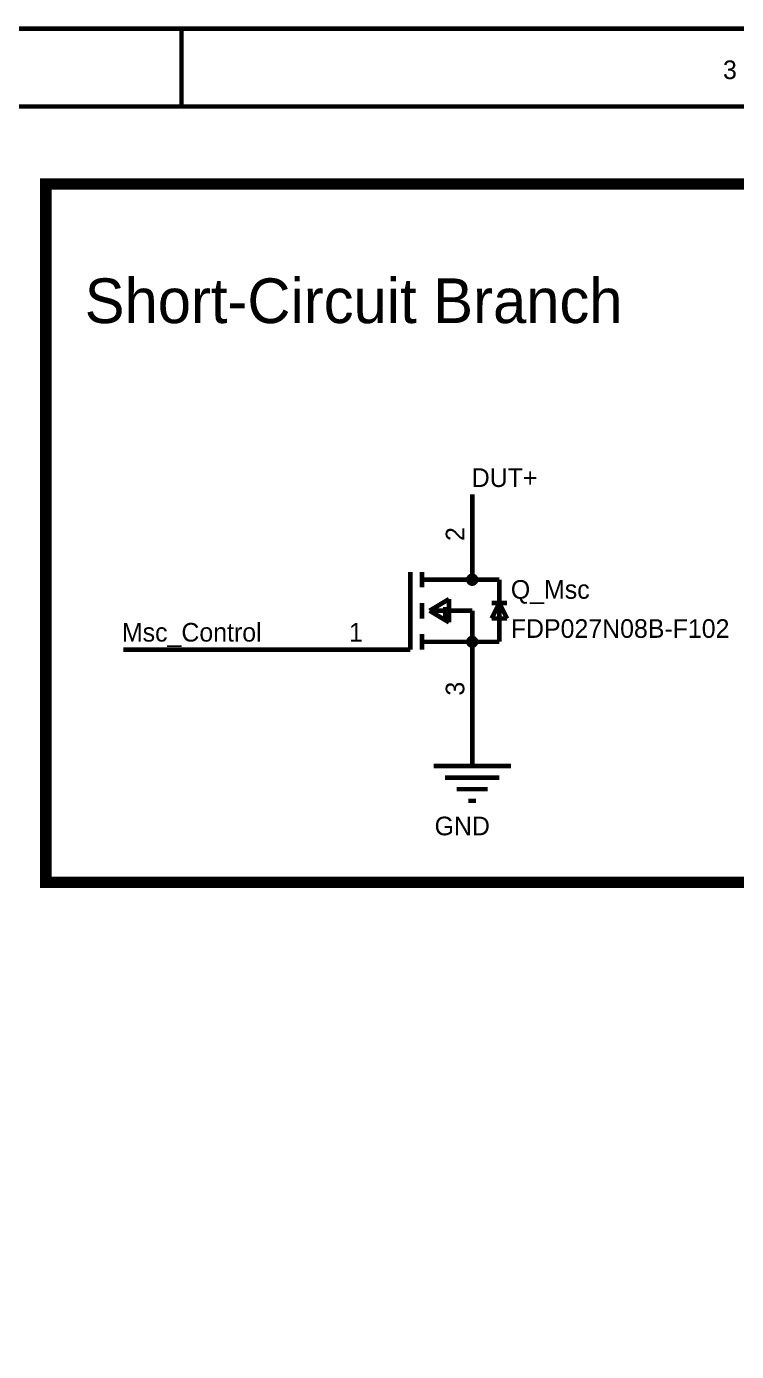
# Model space of a CAD drawing. Header units: inches. Extents: x -11.7 to 11.5, y 0 to 7.6.
# Drawn here: x 5.35 to 7.182, y 4.191 to 7.606 of the extents above; entities that cross this region are included whole.
import ezdxf

# ---------------------------------------------------------------- set-up
doc = ezdxf.new("R2010")
doc.units = ezdxf.units.IN
doc.header["$MEASUREMENT"] = 0
doc.layers.add('Sheet', color=255, linetype='Continuous')

msp = doc.modelspace()

# ---------------------------------------------------------------- linework, layer by layer
at = {"layer": 'Sheet'}
for points in [[(0.0018, 7.6, 0.0118, 0.0118, 0), (11.4988, 7.6, 0.0118, 0.0118, 0), (11.4988, 0, 0.0118, 0.0118, 0), (0.0018, 0, 0.0118, 0.0118, 0), (0.0018, 7.6, 0.0118, 0.0118, 0)], [(0.0018, 7.6, 0.0039, 0.0039, 0), (0.0018, 0, 0.0039, 0.0039, 0), (11.4988, 0, 0.0039, 0.0039, 0), (11.4988, 7.6, 0.0039, 0.0039, 0), (0.0018, 7.6, 0.0039, 0.0039, 0), (0.0018, 7.6, 0.0039, 0.0039, 0)], [(0.2016, 7.3996, 0.0118, 0.0118, 0), (11.299, 7.3996, 0.0118, 0.0118, 0), (11.299, 0.1998, 0.0118, 0.0118, 0), (0.2016, 0.1998, 0.0118, 0.0118, 0), (0.2016, 7.3996, 0.0118, 0.0118, 0)], [(0.2016, 7.3996, 0.0039, 0.0039, 0), (0.2016, 0.1998, 0.0039, 0.0039, 0), (11.299, 0.1998, 0.0039, 0.0039, 0), (11.299, 7.3996, 0.0039, 0.0039, 0), (0.2016, 7.3996, 0.0039, 0.0039, 0), (0.2016, 7.3996, 0.0039, 0.0039, 0)], [(5.4002, 7.1997, 0.0295, 0.0295, 0), (7.5997, 7.1997, 0.0295, 0.0295, 0), (7.5997, 5.3999, 0.0295, 0.0295, 0), (5.4002, 5.3999, 0.0295, 0.0295, 0), (5.4002, 7.1997, 0.0295, 0.0295, 0)]]:
    msp.add_lwpolyline(points, format="xyseb", close=True, dxfattribs=at)
for points in [[(5.75, 7.6, 0.0118, 0.0118, 0), (5.75, 7.3999, 0.0118, 0.0118, 0)], [(6.4999, 6.1999, 0.0118, 0.0118, 0), (6.4999, 6.3997, 0.0118, 0.0118, 0)], [(6.3401, 5.9998, 0.0118, 0.0118, 0), (6.3401, 6.1999, 0.0118, 0.0118, 0)], [(6.3701, 6.16, 0.0118, 0.0118, 0), (6.3701, 6.1999, 0.0118, 0.0118, 0)], [(6.3701, 6.1798, 0.0118, 0.0118, 0), (6.4999, 6.1798, 0.0118, 0.0118, 0)], [(6.49, 6.1798, 0.0118, 0.0118, 0), (6.49, 6.1804, 0.0118, 0.0118, 0), (6.49, 6.181, 0.0118, 0.0118, 0), (6.49, 6.1813, 0.0118, 0.0118, 0), (6.4903, 6.1819, 0.0118, 0.0118, 0), (6.4903, 6.1825, 0.0118, 0.0118, 0), (6.4906, 6.1828, 0.0118, 0.0118, 0), (6.4906, 6.1834, 0.0118, 0.0118, 0), (6.4909, 6.1837, 0.0118, 0.0118, 0), (6.4909, 6.1843, 0.0118, 0.0118, 0), (6.4912, 6.1846, 0.0118, 0.0118, 0), (6.4915, 6.1852, 0.0118, 0.0118, 0), (6.4918, 6.1855, 0.0118, 0.0118, 0), (6.4921, 6.1858, 0.0118, 0.0118, 0), (6.4924, 6.1864, 0.0118, 0.0118, 0), (6.4927, 6.1867, 0.0118, 0.0118, 0), (6.493, 6.187, 0.0118, 0.0118, 0), (6.4933, 6.1873, 0.0118, 0.0118, 0), (6.4936, 6.1876, 0.0118, 0.0118, 0), (6.4939, 6.1879, 0.0118, 0.0118, 0), (6.4945, 6.1882, 0.0118, 0.0118, 0), (6.4948, 6.1885, 0.0118, 0.0118, 0), (6.4951, 6.1888, 0.0118, 0.0118, 0), (6.4957, 6.1891, 0.0118, 0.0118, 0), (6.496, 6.1891, 0.0118, 0.0118, 0), (6.4966, 6.1894, 0.0118, 0.0118, 0), (6.4969, 6.1894, 0.0118, 0.0118, 0), (6.4975, 6.1897, 0.0118, 0.0118, 0), (6.4978, 6.1897, 0.0118, 0.0118, 0), (6.4984, 6.19, 0.0118, 0.0118, 0), (6.499, 6.19, 0.0118, 0.0118, 0), (6.4993, 6.19, 0.0118, 0.0118, 0), (6.4999, 6.19, 0.0118, 0.0118, 0)], [(6.4999, 6.1699, 0.0118, 0.0118, 0), (6.4993, 6.1699, 0.0118, 0.0118, 0), (6.499, 6.1699, 0.0118, 0.0118, 0), (6.4984, 6.1699, 0.0118, 0.0118, 0), (6.4978, 6.1702, 0.0118, 0.0118, 0), (6.4975, 6.1702, 0.0118, 0.0118, 0), (6.4969, 6.1705, 0.0118, 0.0118, 0), (6.4966, 6.1705, 0.0118, 0.0118, 0), (6.496, 6.1708, 0.0118, 0.0118, 0), (6.4957, 6.1708, 0.0118, 0.0118, 0), (6.4951, 6.1711, 0.0118, 0.0118, 0), (6.4948, 6.1714, 0.0118, 0.0118, 0), (6.4945, 6.1717, 0.0118, 0.0118, 0), (6.4939, 6.172, 0.0118, 0.0118, 0), (6.4936, 6.1723, 0.0118, 0.0118, 0), (6.4933, 6.1726, 0.0118, 0.0118, 0), (6.493, 6.1729, 0.0118, 0.0118, 0), (6.4927, 6.1732, 0.0118, 0.0118, 0), (6.4924, 6.1735, 0.0118, 0.0118, 0), (6.4921, 6.1738, 0.0118, 0.0118, 0), (6.4918, 6.1744, 0.0118, 0.0118, 0), (6.4915, 6.1747, 0.0118, 0.0118, 0), (6.4912, 6.175, 0.0118, 0.0118, 0), (6.4909, 6.1756, 0.0118, 0.0118, 0), (6.4909, 6.1759, 0.0118, 0.0118, 0), (6.4906, 6.1765, 0.0118, 0.0118, 0), (6.4906, 6.1768, 0.0118, 0.0118, 0), (6.4903, 6.1774, 0.0118, 0.0118, 0), (6.4903, 6.1777, 0.0118, 0.0118, 0), (6.49, 6.1783, 0.0118, 0.0118, 0), (6.49, 6.1789, 0.0118, 0.0118, 0), (6.49, 6.1792, 0.0118, 0.0118, 0), (6.49, 6.1798, 0.0118, 0.0118, 0)], [(6.49, 6.1798, 0.0118, 0.0118, 0), (6.49, 6.1798, 0.0118, 0.0118, 0)], [(6.4999, 6.1798, 0.0118, 0.0118, 0), (6.4999, 6.1999, 0.0118, 0.0118, 0)], [(6.4999, 6.19, 0.0118, 0.0118, 0), (6.4999, 6.19, 0.0118, 0.0118, 0)], [(6.4999, 6.19, 0.0118, 0.0118, 0), (6.5005, 6.19, 0.0118, 0.0118, 0), (6.5008, 6.19, 0.0118, 0.0118, 0), (6.5014, 6.19, 0.0118, 0.0118, 0), (6.502, 6.1897, 0.0118, 0.0118, 0), (6.5023, 6.1897, 0.0118, 0.0118, 0), (6.5029, 6.1894, 0.0118, 0.0118, 0), (6.5032, 6.1894, 0.0118, 0.0118, 0), (6.5038, 6.1891, 0.0118, 0.0118, 0), (6.5041, 6.1891, 0.0118, 0.0118, 0), (6.5047, 6.1888, 0.0118, 0.0118, 0), (6.505, 6.1885, 0.0118, 0.0118, 0), (6.5053, 6.1882, 0.0118, 0.0118, 0), (6.5059, 6.1879, 0.0118, 0.0118, 0), (6.5062, 6.1876, 0.0118, 0.0118, 0), (6.5065, 6.1873, 0.0118, 0.0118, 0), (6.5068, 6.187, 0.0118, 0.0118, 0), (6.5071, 6.1867, 0.0118, 0.0118, 0), (6.5074, 6.1864, 0.0118, 0.0118, 0), (6.5077, 6.1858, 0.0118, 0.0118, 0), (6.508, 6.1855, 0.0118, 0.0118, 0), (6.5083, 6.1852, 0.0118, 0.0118, 0), (6.5086, 6.1846, 0.0118, 0.0118, 0), (6.5089, 6.1843, 0.0118, 0.0118, 0), (6.5089, 6.1837, 0.0118, 0.0118, 0), (6.5092, 6.1834, 0.0118, 0.0118, 0), (6.5092, 6.1828, 0.0118, 0.0118, 0), (6.5095, 6.1825, 0.0118, 0.0118, 0), (6.5095, 6.1819, 0.0118, 0.0118, 0), (6.5098, 6.1813, 0.0118, 0.0118, 0), (6.5098, 6.181, 0.0118, 0.0118, 0), (6.5098, 6.1804, 0.0118, 0.0118, 0), (6.5098, 6.1798, 0.0118, 0.0118, 0)], [(6.5698, 6.1798, 0.0118, 0.0118, 0), (6.4999, 6.1798, 0.0118, 0.0118, 0)], [(6.5098, 6.1798, 0.0118, 0.0118, 0), (6.5098, 6.1792, 0.0118, 0.0118, 0), (6.5098, 6.1789, 0.0118, 0.0118, 0), (6.5098, 6.1783, 0.0118, 0.0118, 0), (6.5095, 6.1777, 0.0118, 0.0118, 0), (6.5095, 6.1774, 0.0118, 0.0118, 0), (6.5092, 6.1768, 0.0118, 0.0118, 0), (6.5092, 6.1765, 0.0118, 0.0118, 0), (6.5089, 6.1759, 0.0118, 0.0118, 0), (6.5089, 6.1756, 0.0118, 0.0118, 0), (6.5086, 6.175, 0.0118, 0.0118, 0), (6.5083, 6.1747, 0.0118, 0.0118, 0), (6.508, 6.1744, 0.0118, 0.0118, 0), (6.5077, 6.1738, 0.0118, 0.0118, 0), (6.5074, 6.1735, 0.0118, 0.0118, 0), (6.5071, 6.1732, 0.0118, 0.0118, 0), (6.5068, 6.1729, 0.0118, 0.0118, 0), (6.5065, 6.1726, 0.0118, 0.0118, 0), (6.5062, 6.1723, 0.0118, 0.0118, 0), (6.5059, 6.172, 0.0118, 0.0118, 0), (6.5053, 6.1717, 0.0118, 0.0118, 0), (6.505, 6.1714, 0.0118, 0.0118, 0), (6.5047, 6.1711, 0.0118, 0.0118, 0), (6.5041, 6.1708, 0.0118, 0.0118, 0), (6.5038, 6.1708, 0.0118, 0.0118, 0), (6.5032, 6.1705, 0.0118, 0.0118, 0), (6.5029, 6.1705, 0.0118, 0.0118, 0), (6.5023, 6.1702, 0.0118, 0.0118, 0), (6.502, 6.1702, 0.0118, 0.0118, 0), (6.5014, 6.1699, 0.0118, 0.0118, 0), (6.5008, 6.1699, 0.0118, 0.0118, 0), (6.5005, 6.1699, 0.0118, 0.0118, 0), (6.4999, 6.1699, 0.0118, 0.0118, 0)], [(6.5098, 6.1798, 0.0118, 0.0118, 0), (6.5098, 6.1798, 0.0118, 0.0118, 0), (6.5098, 6.1798, 0.0118, 0.0118, 0), (6.5098, 6.1798, 0.0118, 0.0118, 0), (6.5098, 6.1798, 0.0118, 0.0118, 0), (6.5098, 6.1798, 0.0118, 0.0118, 0), (6.5098, 6.1798, 0.0118, 0.0118, 0), (6.5098, 6.1798, 0.0118, 0.0118, 0), (6.5098, 6.1798, 0.0118, 0.0118, 0), (6.5098, 6.1798, 0.0118, 0.0118, 0), (6.5098, 6.1798, 0.0118, 0.0118, 0), (6.5098, 6.1798, 0.0118, 0.0118, 0), (6.5098, 6.1798, 0.0118, 0.0118, 0), (6.5098, 6.1798, 0.0118, 0.0118, 0), (6.5098, 6.1798, 0.0118, 0.0118, 0), (6.5098, 6.1798, 0.0118, 0.0118, 0), (6.5098, 6.1798, 0.0118, 0.0118, 0), (6.5098, 6.1798, 0.0118, 0.0118, 0), (6.5098, 6.1798, 0.0118, 0.0118, 0), (6.5098, 6.1798, 0.0118, 0.0118, 0), (6.5098, 6.1798, 0.0118, 0.0118, 0), (6.5098, 6.1798, 0.0118, 0.0118, 0), (6.5098, 6.1798, 0.0118, 0.0118, 0), (6.5098, 6.1798, 0.0118, 0.0118, 0), (6.5098, 6.1798, 0.0118, 0.0118, 0), (6.5098, 6.1798, 0.0118, 0.0118, 0), (6.5098, 6.1798, 0.0118, 0.0118, 0), (6.5098, 6.1798, 0.0118, 0.0118, 0), (6.5098, 6.1798, 0.0118, 0.0118, 0), (6.5098, 6.1798, 0.0118, 0.0118, 0), (6.5098, 6.1798, 0.0118, 0.0118, 0), (6.5098, 6.1798, 0.0118, 0.0118, 0), (6.5098, 6.1798, 0.0118, 0.0118, 0)], [(6.5098, 6.1798, 0.0118, 0.0118, 0), (6.5098, 6.1798, 0.0118, 0.0118, 0)], [(6.5698, 6.0199, 0.0118, 0.0118, 0), (6.5698, 6.1798, 0.0118, 0.0118, 0)], [(6.3701, 6.1198, 0.0118, 0.0118, 0), (6.3701, 6.0799, 0.0118, 0.0118, 0)], [(6.3899, 6.1, 0.0118, 0.0118, 0), (6.44, 6.13, 0.0118, 0.0118, 0)], [(6.4301, 6.1099, 0.0118, 0.0118, 0), (6.4301, 6.0799, 0.0118, 0.0118, 0)], [(6.44, 6.13, 0.0118, 0.0118, 0), (6.44, 6.07, 0.0118, 0.0118, 0)], [(6.5698, 6.1198, 0.0118, 0.0118, 0), (6.55, 6.0799, 0.0118, 0.0118, 0)], [(6.5698, 6.1198, 0.0118, 0.0118, 0), (6.55, 6.1198, 0.0118, 0.0118, 0)], [(6.5899, 6.0799, 0.0118, 0.0118, 0), (6.5698, 6.1198, 0.0118, 0.0118, 0)], [(6.5698, 6.1198, 0.0118, 0.0118, 0), (6.5899, 6.1198, 0.0118, 0.0118, 0)], [(6.3899, 6.1, 0.0118, 0.0118, 0), (6.44, 6.07, 0.0118, 0.0118, 0)], [(6.4001, 6.1, 0.0118, 0.0118, 0), (6.4999, 6.1, 0.0118, 0.0118, 0)], [(6.4999, 6.1, 0.0118, 0.0118, 0), (6.4999, 5.9998, 0.0118, 0.0118, 0)], [(6.55, 6.0799, 0.0118, 0.0118, 0), (6.5899, 6.0799, 0.0118, 0.0118, 0)], [(6.3701, 6.04, 0.0118, 0.0118, 0), (6.3701, 5.9998, 0.0118, 0.0118, 0)], [(6.3701, 6.0199, 0.0118, 0.0118, 0), (6.4999, 6.0199, 0.0118, 0.0118, 0)], [(6.49, 6.0199, 0.0118, 0.0118, 0), (6.49, 6.0205, 0.0118, 0.0118, 0), (6.49, 6.0208, 0.0118, 0.0118, 0), (6.49, 6.0214, 0.0118, 0.0118, 0), (6.4903, 6.022, 0.0118, 0.0118, 0), (6.4903, 6.0223, 0.0118, 0.0118, 0), (6.4906, 6.0229, 0.0118, 0.0118, 0), (6.4906, 6.0232, 0.0118, 0.0118, 0), (6.4909, 6.0238, 0.0118, 0.0118, 0), (6.4909, 6.0241, 0.0118, 0.0118, 0), (6.4912, 6.0247, 0.0118, 0.0118, 0), (6.4915, 6.025, 0.0118, 0.0118, 0), (6.4918, 6.0253, 0.0118, 0.0118, 0), (6.4921, 6.0259, 0.0118, 0.0118, 0), (6.4924, 6.0262, 0.0118, 0.0118, 0), (6.4927, 6.0265, 0.0118, 0.0118, 0), (6.493, 6.0268, 0.0118, 0.0118, 0), (6.4933, 6.0271, 0.0118, 0.0118, 0), (6.4936, 6.0274, 0.0118, 0.0118, 0), (6.4939, 6.0277, 0.0118, 0.0118, 0), (6.4945, 6.028, 0.0118, 0.0118, 0), (6.4948, 6.0283, 0.0118, 0.0118, 0), (6.4951, 6.0286, 0.0118, 0.0118, 0), (6.4957, 6.0289, 0.0118, 0.0118, 0), (6.496, 6.0289, 0.0118, 0.0118, 0), (6.4966, 6.0292, 0.0118, 0.0118, 0), (6.4969, 6.0292, 0.0118, 0.0118, 0), (6.4975, 6.0295, 0.0118, 0.0118, 0), (6.4978, 6.0295, 0.0118, 0.0118, 0), (6.4984, 6.0298, 0.0118, 0.0118, 0), (6.499, 6.0298, 0.0118, 0.0118, 0), (6.4993, 6.0298, 0.0118, 0.0118, 0), (6.4999, 6.0298, 0.0118, 0.0118, 0)], [(6.4999, 6.01, 0.0118, 0.0118, 0), (6.4993, 6.01, 0.0118, 0.0118, 0), (6.499, 6.01, 0.0118, 0.0118, 0), (6.4984, 6.01, 0.0118, 0.0118, 0), (6.4978, 6.0103, 0.0118, 0.0118, 0), (6.4975, 6.0103, 0.0118, 0.0118, 0), (6.4969, 6.0106, 0.0118, 0.0118, 0), (6.4966, 6.0106, 0.0118, 0.0118, 0), (6.496, 6.0109, 0.0118, 0.0118, 0), (6.4957, 6.0109, 0.0118, 0.0118, 0), (6.4951, 6.0112, 0.0118, 0.0118, 0), (6.4948, 6.0115, 0.0118, 0.0118, 0), (6.4945, 6.0118, 0.0118, 0.0118, 0), (6.4939, 6.0121, 0.0118, 0.0118, 0), (6.4936, 6.0124, 0.0118, 0.0118, 0), (6.4933, 6.0127, 0.0118, 0.0118, 0), (6.493, 6.013, 0.0118, 0.0118, 0), (6.4927, 6.0133, 0.0118, 0.0118, 0), (6.4924, 6.0136, 0.0118, 0.0118, 0), (6.4921, 6.0139, 0.0118, 0.0118, 0), (6.4918, 6.0145, 0.0118, 0.0118, 0), (6.4915, 6.0148, 0.0118, 0.0118, 0), (6.4912, 6.0151, 0.0118, 0.0118, 0), (6.4909, 6.0157, 0.0118, 0.0118, 0), (6.4909, 6.016, 0.0118, 0.0118, 0), (6.4906, 6.0166, 0.0118, 0.0118, 0), (6.4906, 6.0169, 0.0118, 0.0118, 0), (6.4903, 6.0175, 0.0118, 0.0118, 0), (6.4903, 6.0178, 0.0118, 0.0118, 0), (6.49, 6.0184, 0.0118, 0.0118, 0), (6.49, 6.019, 0.0118, 0.0118, 0), (6.49, 6.0193, 0.0118, 0.0118, 0), (6.49, 6.0199, 0.0118, 0.0118, 0)], [(6.49, 6.0199, 0.0118, 0.0118, 0), (6.49, 6.0199, 0.0118, 0.0118, 0)], [(6.4999, 6.0298, 0.0118, 0.0118, 0), (6.4999, 6.0298, 0.0118, 0.0118, 0)], [(6.4999, 6.0298, 0.0118, 0.0118, 0), (6.5005, 6.0298, 0.0118, 0.0118, 0), (6.5008, 6.0298, 0.0118, 0.0118, 0), (6.5014, 6.0298, 0.0118, 0.0118, 0), (6.502, 6.0295, 0.0118, 0.0118, 0), (6.5023, 6.0295, 0.0118, 0.0118, 0), (6.5029, 6.0292, 0.0118, 0.0118, 0), (6.5032, 6.0292, 0.0118, 0.0118, 0), (6.5038, 6.0289, 0.0118, 0.0118, 0), (6.5041, 6.0289, 0.0118, 0.0118, 0), (6.5047, 6.0286, 0.0118, 0.0118, 0), (6.505, 6.0283, 0.0118, 0.0118, 0), (6.5053, 6.028, 0.0118, 0.0118, 0), (6.5059, 6.0277, 0.0118, 0.0118, 0), (6.5062, 6.0274, 0.0118, 0.0118, 0), (6.5065, 6.0271, 0.0118, 0.0118, 0), (6.5068, 6.0268, 0.0118, 0.0118, 0), (6.5071, 6.0265, 0.0118, 0.0118, 0), (6.5074, 6.0262, 0.0118, 0.0118, 0), (6.5077, 6.0259, 0.0118, 0.0118, 0), (6.508, 6.0253, 0.0118, 0.0118, 0), (6.5083, 6.025, 0.0118, 0.0118, 0), (6.5086, 6.0247, 0.0118, 0.0118, 0), (6.5089, 6.0241, 0.0118, 0.0118, 0), (6.5089, 6.0238, 0.0118, 0.0118, 0), (6.5092, 6.0232, 0.0118, 0.0118, 0), (6.5092, 6.0229, 0.0118, 0.0118, 0), (6.5095, 6.0223, 0.0118, 0.0118, 0), (6.5095, 6.022, 0.0118, 0.0118, 0), (6.5098, 6.0214, 0.0118, 0.0118, 0), (6.5098, 6.0208, 0.0118, 0.0118, 0), (6.5098, 6.0205, 0.0118, 0.0118, 0), (6.5098, 6.0199, 0.0118, 0.0118, 0)], [(6.4999, 6.0199, 0.0118, 0.0118, 0), (6.5698, 6.0199, 0.0118, 0.0118, 0)], [(6.5098, 6.0199, 0.0118, 0.0118, 0), (6.5098, 6.0193, 0.0118, 0.0118, 0), (6.5098, 6.019, 0.0118, 0.0118, 0), (6.5098, 6.0184, 0.0118, 0.0118, 0), (6.5095, 6.0178, 0.0118, 0.0118, 0), (6.5095, 6.0175, 0.0118, 0.0118, 0), (6.5092, 6.0169, 0.0118, 0.0118, 0), (6.5092, 6.0166, 0.0118, 0.0118, 0), (6.5089, 6.016, 0.0118, 0.0118, 0), (6.5089, 6.0157, 0.0118, 0.0118, 0), (6.5086, 6.0151, 0.0118, 0.0118, 0), (6.5083, 6.0148, 0.0118, 0.0118, 0), (6.508, 6.0145, 0.0118, 0.0118, 0), (6.5077, 6.0139, 0.0118, 0.0118, 0), (6.5074, 6.0136, 0.0118, 0.0118, 0), (6.5071, 6.0133, 0.0118, 0.0118, 0), (6.5068, 6.013, 0.0118, 0.0118, 0), (6.5065, 6.0127, 0.0118, 0.0118, 0), (6.5062, 6.0124, 0.0118, 0.0118, 0), (6.5059, 6.0121, 0.0118, 0.0118, 0), (6.5053, 6.0118, 0.0118, 0.0118, 0), (6.505, 6.0115, 0.0118, 0.0118, 0), (6.5047, 6.0112, 0.0118, 0.0118, 0), (6.5041, 6.0109, 0.0118, 0.0118, 0), (6.5038, 6.0109, 0.0118, 0.0118, 0), (6.5032, 6.0106, 0.0118, 0.0118, 0), (6.5029, 6.0106, 0.0118, 0.0118, 0), (6.5023, 6.0103, 0.0118, 0.0118, 0), (6.502, 6.0103, 0.0118, 0.0118, 0), (6.5014, 6.01, 0.0118, 0.0118, 0), (6.5008, 6.01, 0.0118, 0.0118, 0), (6.5005, 6.01, 0.0118, 0.0118, 0), (6.4999, 6.01, 0.0118, 0.0118, 0)], [(6.5098, 6.0199, 0.0118, 0.0118, 0), (6.5098, 6.0199, 0.0118, 0.0118, 0), (6.5098, 6.0199, 0.0118, 0.0118, 0), (6.5098, 6.0199, 0.0118, 0.0118, 0), (6.5098, 6.0199, 0.0118, 0.0118, 0), (6.5098, 6.0199, 0.0118, 0.0118, 0), (6.5098, 6.0199, 0.0118, 0.0118, 0), (6.5098, 6.0199, 0.0118, 0.0118, 0), (6.5098, 6.0199, 0.0118, 0.0118, 0), (6.5098, 6.0199, 0.0118, 0.0118, 0), (6.5098, 6.0199, 0.0118, 0.0118, 0), (6.5098, 6.0199, 0.0118, 0.0118, 0), (6.5098, 6.0199, 0.0118, 0.0118, 0), (6.5098, 6.0199, 0.0118, 0.0118, 0), (6.5098, 6.0199, 0.0118, 0.0118, 0), (6.5098, 6.0199, 0.0118, 0.0118, 0), (6.5098, 6.0199, 0.0118, 0.0118, 0), (6.5098, 6.0199, 0.0118, 0.0118, 0), (6.5098, 6.0199, 0.0118, 0.0118, 0), (6.5098, 6.0199, 0.0118, 0.0118, 0), (6.5098, 6.0199, 0.0118, 0.0118, 0), (6.5098, 6.0199, 0.0118, 0.0118, 0), (6.5098, 6.0199, 0.0118, 0.0118, 0), (6.5098, 6.0199, 0.0118, 0.0118, 0), (6.5098, 6.0199, 0.0118, 0.0118, 0), (6.5098, 6.0199, 0.0118, 0.0118, 0), (6.5098, 6.0199, 0.0118, 0.0118, 0), (6.5098, 6.0199, 0.0118, 0.0118, 0), (6.5098, 6.0199, 0.0118, 0.0118, 0), (6.5098, 6.0199, 0.0118, 0.0118, 0), (6.5098, 6.0199, 0.0118, 0.0118, 0), (6.5098, 6.0199, 0.0118, 0.0118, 0), (6.5098, 6.0199, 0.0118, 0.0118, 0)], [(6.5098, 6.0199, 0.0118, 0.0118, 0), (6.5098, 6.0199, 0.0118, 0.0118, 0)], [(6.1001, 5.9998, 0.0118, 0.0118, 0), (5.6003, 5.9998, 0.0118, 0.0118, 0)], [(6.2999, 5.9998, 0.0118, 0.0118, 0), (6.1001, 5.9998, 0.0118, 0.0118, 0)], [(6.3401, 5.9998, 0.0118, 0.0118, 0), (6.2999, 5.9998, 0.0118, 0.0118, 0)], [(6.4999, 5.9998, 0.0118, 0.0118, 0), (6.4999, 5.7999, 0.0118, 0.0118, 0)], [(6.4999, 5.7999, 0.0118, 0.0118, 0), (6.4999, 5.7, 0.0118, 0.0118, 0)], [(6.4001, 5.7, 0.0118, 0.0118, 0), (6.5998, 5.7, 0.0118, 0.0118, 0)], [(6.4301, 5.67, 0.0118, 0.0118, 0), (6.5698, 5.67, 0.0118, 0.0118, 0)], [(6.4601, 5.64, 0.0118, 0.0118, 0), (6.5398, 5.64, 0.0118, 0.0118, 0)], [(6.49, 5.61, 0.0118, 0.0118, 0), (6.5098, 5.61, 0.0118, 0.0118, 0)]]:
    msp.add_lwpolyline(points, format="xyseb", dxfattribs=at)

# ---------------------------------------------------------------- texts
for s, height, p in [('3', 0.048, (7.1467, 7.4704)), ('Short-Circuit Branch', 0.115224, (5.5004, 6.8414)), ('DUT+', 0.04801, (6.4987, 6.419)), ('Q_Msc', 0.04801, (6.5995, 6.1309)), ('Msc_Control', 0.04801, (5.5964, 6.0205)), ('1', 0.048, (6.182, 6.0205)), ('FDP027N08B-F102', 0.04801, (6.5995, 6.0301)), ('GND', 0.04801, (6.4028, 5.5212))]:
    msp.add_text(s, height=height, dxfattribs=at).set_placement(p)
for s, p in [('2', (6.4795, 6.2797)), ('3', (6.4795, 5.8812))]:
    msp.add_text(s, height=0.048, rotation=90, dxfattribs=at).set_placement(p)

doc.saveas('drawing.dxf')
